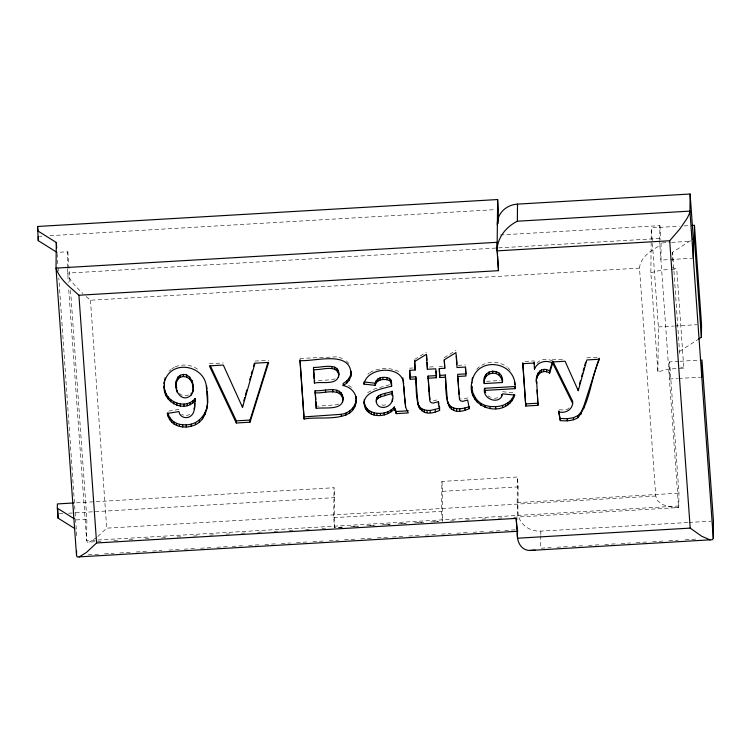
<?xml version="1.0" encoding="UTF-8"?>
<svg xmlns="http://www.w3.org/2000/svg" width="751" height="751" viewBox="0 0 751 751"><rect width="100%" height="100%" fill="white"/><g stroke="black" fill="none" stroke-linecap="round" stroke-linejoin="round"><path stroke-width="0.56" stroke-dasharray="3.75 2.82" d="M67.609 268.633L68.228 282.479M67.628 267.506L67.787 251.754L58.08 252.317M76.733 535.67L58.831 278.086M70.538 290.308L86.872 519.298L86.647 540.673L87.313 542.175L101 541.443M342.55 527.099L334.43 527.577L333.726 517.664L334.035 487.737L73.729 502.973M334.43 527.577L334.739 497.641L334.035 487.737M441.907 481.419L442.621 491.323L442.301 521.26L441.597 511.347L441.907 481.419L517.42 476.998L518.134 486.911L517.786 519.401M687.794 522.518L540.851 531.117A21.619 19.855 0.6 0 1 517.861 512.558L517.157 502.654L517.42 476.998M540.804 535.679L540.673 548.221L551.168 547.61M540.814 534.534L540.851 531.117M672.455 267.647L676.745 269.102L683.814 368.197L668.719 369.079L657.904 371.848L650.835 272.754L651.305 227.863L679.298 226.22M657.904 371.848L658.374 326.948L651.305 227.863M659.763 240.386L659.885 225.638L500.401 234.969M661.115 242.977L660.936 260.081L669.028 259.602M678.848 361.344L669.601 361.888L669.423 378.992L677.515 378.513M672.52 261.048L672.614 252.252L690.544 240.611M679.655 353.543L672.614 252.252M513.74 517.279L678.763 507.545L678.97 493.182L669.601 361.888M659.894 245.389L678.594 507.629L669.423 506.775L662.251 504.428L657.594 500.757L655.754 496.007L639.495 268.098C640.443 256.973 651.267 250.59 659.894 245.389L659.772 241.353M655.754 496.007L106.717 528.15L97.461 536.834M537.04 363.221C540.701 358.349 547.676 358.678 552.717 360.968M476.632 369.295C484.16 360.884 498.495 360.086 507.178 367.098M367.812 374.317L369.135 373.125M168.956 371.323L171.134 369.408M569.145 407.934L567.503 409.182L563.841 409.971L558.641 409.755M96.654 537.538L89.303 542.128M367.643 392.642L374.514 388.999L389.872 384.653M679.683 351.346L697.613 339.705M414.599 359.447L426.371 352.191M444.198 357.711L455.979 350.454M369.802 372.524C378.429 367.765 390.154 367.032 398.959 371.651M171.857 368.769L174.363 367.333M338.654 404.066L336.964 404.714L317.363 406.225M175.199 366.863C183.253 363.512 193.289 364.667 199.597 370.975M335.106 378.814L332.214 379.687L315.523 380.86M189.947 414.524L186.511 415.528L183.779 415.284L181.582 414.214M433.252 400.959L438.077 399.598M467.685 397.861L462.86 399.232L460.757 398.79M188.689 394.942L185.497 395.768L182.108 395.298L179.226 393.468M650.835 272.754L661.65 269.985L669.779 269.515M385.592 404.817L383.47 405.277L379.236 404.235M497.875 397.739L495.266 398.255L491.351 397.786M178.973 409.445L167.248 411.332L167.802 413.003M39.474 236.312L41.812 236.18M50.007 235.701L495.998 209.585M683.964 225.948L689.793 225.61M659.744 238.461L67.562 273.129C69.824 281.578 77.043 287.567 82.939 293.622M662.279 242.911L670.361 242.432M671.525 242.366L691.173 241.212M670.183 259.536L692.15 258.25M86.215 296.598L90.467 300.24L639.495 268.098M670.943 269.44L676.745 269.102M658.374 326.948L673.534 326.065M674.698 326L696.862 324.695M209.407 363.728L223.347 362.921M255.03 361.062L268.661 360.264M299.968 358.434L336.711 356.856L342.447 358.443M409.595 368.187L412.956 367.99M429.525 367.023L435.768 366.657M439.204 366.46L442.564 366.263M458.082 365.352L465.376 364.92M525.033 361.428L534.092 360.902M552.116 359.851L565.09 359.091M586.888 357.814L599.514 357.072M680.002 361.278L701.96 359.992M486.535 381.301L500.204 380.504M678.669 378.448L700.627 377.162M59.263 513.768L62.765 513.562M68.594 513.224L74.433 512.886M75.607 512.811L334.739 497.641M442.621 491.323L518.134 486.911M76.086 519.927L86.872 519.298M517.157 502.654L678.97 493.182M333.726 517.664L441.597 511.347M678.829 506.005L86.647 540.673L68.735 289.492M350.67 526.62L358.79 526.151M366.91 525.672L375.031 525.193M381.987 524.789L390.107 524.311M398.227 523.841L406.347 523.363M414.468 522.884L423.742 522.349M430.708 521.936L438.828 521.466M113.861 540.692L118.536 540.42M129.059 539.8L133.734 539.528M145.431 538.842L148.933 538.636M161.794 537.885L166.478 537.613M177.001 536.993L181.676 536.721M193.364 536.036L199.212 535.688M209.736 535.078L214.411 534.806M226.107 534.121L229.609 533.914M241.306 533.229L247.154 532.891M257.677 532.271L262.352 531.999M274.04 531.314L277.551 531.107M289.248 530.422L295.087 530.084M305.61 529.464L310.294 529.192M321.982 528.507L325.493 528.3M338.354 527.549L343.029 527.277M353.552 526.658L358.227 526.385M369.924 525.7L375.763 525.353M386.286 524.742L390.971 524.47M401.494 523.851L406.169 523.578M417.856 522.893L423.705 522.546M434.228 521.936L438.903 521.663M450.6 520.978L454.102 520.772M465.798 520.086L471.647 519.748M482.17 519.129L486.845 518.857M498.533 518.171L502.043 517.965M88.224 554.811L99.93 554.125M104.605 553.844L113.974 553.299M119.822 552.961L130.355 552.342M136.203 551.994L147.909 551.309M152.584 551.037L161.944 550.492M168.966 550.079L179.498 549.46M184.183 549.188L194.716 548.577M200.564 548.23L211.097 547.61M216.945 547.272L227.478 546.653M232.162 546.381L242.686 545.761M248.543 545.423L259.076 544.804M264.925 544.466L275.457 543.846M281.306 543.508L290.665 542.954M296.514 542.616L307.046 541.997M312.904 541.649L323.428 541.039M329.285 540.692L338.645 540.147M344.493 539.8L356.199 539.115M360.874 538.842L371.407 538.232M377.265 537.885L387.788 537.265M392.473 536.993L404.179 536.308M408.854 536.036L419.387 535.416M425.235 535.078L435.768 534.459M441.616 534.121L450.985 533.567M456.833 533.229L467.366 532.609M473.214 532.271L483.747 531.652M489.596 531.314L500.128 530.694M504.813 530.422L515.346 529.802M688.958 522.443L711.122 521.147M556.998 547.263L567.493 546.653M572.159 546.381L583.818 545.695M588.484 545.423L598.979 544.804M604.808 544.466L615.313 543.855M621.143 543.508L630.474 542.964M636.304 542.626L647.963 541.94M652.628 541.668L663.124 541.049M668.953 540.711L678.284 540.166M685.278 539.753L695.773 539.143M502.597 391.731L514.886 392.895M680.594 367.098L683.814 368.197M488.028 395.89L490.516 397.307M348.455 385.216L351.675 387.591M346.361 360.865L348.755 363.484M508.033 367.737L510.164 370.271M659.885 225.638L660.871 239.503M90.467 300.24L106.717 528.15M67.787 251.754L70.125 284.46M57.085 253.547L58.005 266.398M58.08 267.572L58.334 271.073"/><path stroke-width="1.13" d="M484.508 390.445L515.064 388.661L515.092 386.521L484.526 388.305C481.823 399.25 500.157 405.756 502.579 393.871L514.867 395.035C506.165 419.903 465.714 408.976 471.835 382.128M57.001 252.383L38.254 240.658L37.597 226.473L497.631 199.541L498.335 209.454L498.195 223.451M38.254 240.658L38.301 236.387M37.55 230.754L56.297 242.47L56.025 268.126L76.527 555.496L77.184 556.989L517.448 531.286A21.619 0.638 86.6 0 0 517.608 531.201M74.818 528.601L58.052 518.115L57.339 508.202L57.386 503.93L73.729 502.973M58.052 518.115L57.78 509.431M76.527 555.496L76.574 550.83M164.835 392.182L164.225 385.995C162.197 401.945 184.389 413.688 195.129 400.659L195.147 398.528C186.436 409.361 167.426 403.156 164.854 390.041M164.197 388.136L164.281 381.743L164.262 383.883L165.089 377.884M166.112 395.786L166.14 393.646M168.046 398.95L168.074 396.81M207.154 391.158C209.116 404.442 206.656 422.672 191.148 426.239C182.587 428.633 171.603 425.93 168.327 416.814L167.802 413.003M169.81 419.696L169.829 417.556L168.355 414.683M170.637 401.672L170.665 399.532M171.669 422.1L171.688 419.959L169.829 417.556M173.659 403.841L173.678 401.701M173.913 424.024L173.932 421.893L171.688 419.959M176.185 387.432L176.419 380.466L177.865 377.133C188.407 367.511 197.879 386.455 191.214 395.007C181.855 404.057 172.946 389.609 176.419 380.466M176.504 425.479L176.523 423.339L173.932 421.893M176.889 405.315L176.907 403.184M177.142 392.313L177.161 390.173M176.401 382.606L177.846 379.274L177.865 377.133M179.423 426.455L179.442 424.315L176.523 423.339M177.846 379.274L180.24 377.284L180.259 375.143M180.324 406.122L180.353 403.982M182.671 426.953L182.69 424.813L179.442 424.315M180.24 377.284L183.291 376.486L183.31 374.345M183.976 406.235L183.995 404.104M186.239 426.972L186.257 424.831C198.921 424.784 208.055 412.862 207.548 400.724M193.091 387.366L192.068 382.588L189.778 379.114L186.689 377.04L186.717 374.899M187.262 405.737L187.281 403.597M189.778 379.114L189.796 376.974M190.219 404.639L190.238 402.508M191.214 395.007L191.242 392.867M191.148 426.239L191.176 424.099M192.068 382.588L192.096 380.457M192.8 391.75L193.11 385.225M192.838 402.949L192.857 400.809M168.327 416.814L167.229 413.463L178.954 411.576C179.508 416.824 185.572 419.133 189.928 416.664C194.462 413.942 194.659 408.46 194.762 403.775M195.513 424.644L195.532 422.503M199.315 422.193L199.344 420.053M202.573 418.889L202.601 416.749M205.117 414.608L205.136 412.477M207.52 402.855L206.506 385.939L206.9 389.074M206.76 409.267L206.788 407.136M207.398 395.383L207.417 393.242M236.302 423.001L209.388 365.868L223.319 365.052L242.517 407.38L255.011 363.202L268.642 362.404L250.017 422.193L236.302 423.001L236.33 420.86L210.402 365.85M242.517 407.38L242.535 405.24M250.017 422.193L250.045 420.053L267.976 362.48M355.983 402.921L356.237 396.819C358.208 424.925 320.555 415.547 304.108 419.03L300.043 359.598M313.486 369.548L313.505 367.408C321.456 367.943 339.245 361.522 338.795 374.749C337.593 385.958 322.001 381.198 314.453 383.066L313.486 369.548C321.315 370.6 336.241 363.737 338.795 374.749M314.453 383.066L314.472 380.926M315.148 392.792L315.167 390.651C323.484 391.684 340.372 384.784 342.907 397.044C344.54 411.426 324.779 406.817 316.255 408.422L315.148 392.792C323.456 393.824 340.353 386.925 342.888 399.175M316.255 408.422L315.964 401.823M325.521 392.191L325.54 390.051M331.858 368.675L331.886 366.535M332.768 391.975L332.787 389.835M334.73 369.201L334.749 367.061M336.852 370.44L336.87 368.3M336.974 392.36L336.992 390.22M338.213 372.318L338.232 370.177M338.504 377.34L338.814 372.618M339.368 393.308L339.386 391.168M341.179 394.791L341.198 392.651M341.245 416.448L341.264 414.317C348.455 413.425 354.716 408 356.012 400.781M342.362 396.763L342.39 394.632M342.634 402.001L342.907 397.044M356.209 398.959C355.73 391.938 349.778 386.784 343.132 385.545L343.16 383.414C347.694 381.086 351.261 376.448 351.111 371.201M345.892 415.228L345.911 413.088M343.132 385.545L346.68 383.188L346.699 381.048M346.68 383.188L349.299 380.025L349.328 377.884M349.666 413.172L349.684 411.041M349.299 380.025L350.848 376.317L350.877 374.176M352.604 410.365L352.623 408.225M354.744 406.835L354.763 404.695M391.656 386.155L390.942 382.297L389.506 380.532C384.578 378.457 376.598 379.02 375.2 385.31L364 384.127L364.028 381.987L375.228 383.179C376.617 376.88 384.596 376.317 389.534 378.391L390.961 380.156L391.656 386.155C380.87 389.149 358.405 392.397 365.53 408.797C371.661 418.692 387.084 416.899 394.247 409.107L394.275 406.967C386.221 417.368 362.808 415.378 364.319 399.485M364.151 403.897L364.169 401.766M364.592 406.479L364.61 404.338M365.53 408.797L365.549 406.657M366.957 410.844L366.986 408.704M368.891 412.628L368.91 410.497M371.238 414.054L371.266 411.914M373.932 415.012L373.96 412.872M375.2 385.31L375.228 383.179M376.326 382.728L376.345 380.588M392.351 393.543C395.017 401.156 388.586 409.051 380.729 407.145C376.608 406.038 375.406 401.325 376.73 397.673C380.353 393.064 387.225 393.599 392.191 391.309L392.332 395.683L392.191 391.309M376.26 402.029L376.73 397.673M376.974 415.5L377.002 413.36M377.856 381.01L377.884 378.88M376.702 399.814L378.373 397.946L378.391 395.805M379.978 380.006L379.997 377.866M380.363 415.519L380.391 413.388M378.373 397.946L380.738 396.828L380.766 394.697M382.85 379.537L382.879 377.406M384.259 414.946L384.277 412.806M380.738 396.828L384.869 395.599L384.897 393.458M386.925 379.649L386.953 377.509M387.863 413.679L387.882 411.548M389.506 380.532L389.534 378.391M390.942 382.297L390.961 380.156M391.187 411.736L391.215 409.595M391.571 385.038L391.6 382.897M392.247 401.175L392.266 399.034M402.855 377.819L405.653 407.38L408.253 412.928L396.181 413.632L394.275 406.967M396.181 413.632L396.209 411.501L394.801 408.253M405.653 407.38L404.648 398.068M410.234 377.124L415.829 376.795L415.81 378.936L410.215 379.264L409.755 370.421M410.215 379.264L409.577 370.327L415.172 369.999L414.674 360.499M436.087 371.125L436.406 375.594L428.07 376.082L429.272 395.279L429.938 401.306L431.121 402.658L433.224 403.099L438.058 401.738L439.72 410.365C413.482 422.071 416.711 393.862 415.829 376.795M418.927 407.699L418.1 403.127M420.109 409.53L420.128 407.399L418.945 405.559M421.799 410.91L421.827 408.769L420.128 407.399M424.184 411.933L424.202 409.802L421.827 408.769M427.047 412.534L427.066 410.393L424.202 409.802M428.051 378.213L436.387 377.725L435.749 368.797L427.413 369.285L427.112 362.545M430.201 412.609L430.22 410.468L439.739 408.225L439.326 406.075M435.27 411.886L435.289 409.755M436.387 377.725L436.406 375.594M439.842 375.387L445.437 375.059L445.418 377.199L439.814 377.528L439.363 368.694M439.814 377.528L439.175 368.591L444.78 368.262L444.348 359.823M447.709 401.4C449.887 410.9 462.541 409.539 469.347 406.498L469.328 408.638C443.081 420.335 446.319 392.125 445.437 375.059M448.535 405.962L448.554 403.822M449.718 407.802L449.736 405.662M451.407 409.173L451.426 407.033M453.782 410.206L453.811 408.065M456.655 410.806L456.674 408.666M469.328 408.638L467.657 400.001L462.832 401.363L460.729 400.931L459.546 399.579L458.88 393.552L457.678 374.345L466.014 373.857L465.536 367.155M459.546 399.579L459.565 397.439M459.809 410.872L459.828 408.732M464.878 410.159L464.897 408.018M471.797 388.267L471.816 386.127L472.379 392.473M473.505 396.256L472.398 390.332M475.176 399.635L475.205 397.495L473.534 394.115M477.392 402.592L477.42 400.461L475.205 397.495M480.893 405.559L480.922 403.428L477.42 400.461M484.235 383.573C480.706 368.112 504.419 366.76 502.466 382.512L484.235 383.573L484.583 377.293M485.118 407.577L485.137 405.437L480.922 403.428M484.555 379.433L486.272 376.167L486.301 374.026M486.272 376.167L489.089 373.989L489.108 371.858M490.056 408.647L490.074 406.507L485.137 405.437M489.089 373.989L492.684 373.106L492.703 370.975M497.631 199.541L497.096 250.853L498.504 270.67L78.921 295.237C70.331 287.351 59.723 279.635 56.025 268.126L497.181 242.301A21.619 0.638 86.6 0 0 497.537 254.157M495.707 408.769L495.726 406.629C503.339 406.319 511.572 402.498 514.013 394.763M502.466 382.512L501.415 378.269L499.199 375.275L496.176 373.538L496.204 371.407M499.199 375.275L499.227 373.134M501.415 378.269L501.433 376.129M501.537 396.697L501.555 394.557M502.607 407.558L502.635 405.427M505.545 406.385L505.564 404.245M508.136 404.817L508.155 402.686M510.361 402.893L510.389 400.752M512.229 400.621L512.248 398.481M690.122 194.011L689.944 211.115L689.23 214.044L687.203 218.212L679.786 229.064L669.695 240.752L497.096 250.853C496.955 238.011 506.202 226.689 517.345 221.216L517.523 204.122L690.122 194.011L693.483 241.08L693.304 258.184M517.674 530.732C515.993 539.19 519.683 550.126 529.652 550.474L712.464 539.697L713.272 538.12L713.45 521.016L701.96 359.992L701.781 377.096M537.519 396.659L537.96 405.333L525.766 406.047L522.846 362.705M549.61 373.097L549.638 370.966C541.161 365.399 534.44 375.256 536.646 383.292C534.75 375.519 542.466 368.187 549.61 373.097L552.689 363.108L552.088 361.982L565.071 361.222L578.242 390.642L586.86 359.945L599.495 359.213C590.821 377.828 590.596 401.156 577.97 417.669C572.713 420.973 566.329 421.142 560.321 420.607L558.613 411.895C564.921 413.529 571.915 410.356 572.656 403.428L552.689 363.108C546.09 359.56 537.387 361.794 534.505 369.06L534.524 366.92M537.04 377.997L537.059 375.866M538.045 375.068L538.063 372.928M539.5 373.153L539.528 371.013M541.405 372.064L541.433 369.924M543.752 371.604L543.771 369.464M546.54 371.895L546.568 369.764M560.321 420.607L558.847 410.844M567.277 420.879L567.296 418.739L573.482 417.697L577.988 415.528L581.105 412.168L583.762 406.329L599.167 358.171M572.656 403.428L572.675 401.287L553.224 362.01M573.454 419.837L573.482 417.697M577.97 417.669L577.988 415.528M578.242 390.642L578.261 388.511M581.086 414.308L581.105 412.168M583.743 408.46L583.762 406.329M698.561 339.095L701.387 337.255L694.318 238.161L694.459 225.338L692.122 225.469M701.387 337.255L701.528 324.423L694.459 225.338M194.922 401.672L195.147 398.528M194.509 409.07L195.129 400.659M350.848 376.317C353.064 348.971 313.993 362.029 299.94 360.564L304.108 419.03M472.041 380.015L472.445 377.772M471.816 383.263C474.923 355.101 517.495 360.264 515.064 388.661M194.021 408.882L194.528 406.929M579.49 384.118L580.42 380.832M581.649 376.448L582.569 373.163M583.189 370.966L584.109 367.68M584.729 365.484L585.649 362.198M243.784 400.818L244.723 397.504M245.352 395.298L246.91 389.778M249.726 379.837L250.656 376.523M251.285 374.317L252.223 371.003M253.472 366.582L254.411 363.268M549.638 370.966L552.37 362.085M364 384.127C366.751 367.84 397.514 365.146 402.836 379.959M165.07 380.025C172.758 358.743 205.962 365.878 206.487 388.079M517.11 529.136A21.619 0.638 86.6 0 1 516.181 518.397L96.597 542.964L86.525 552.361L79.184 556.942M692.431 239.391L694.318 238.161M384.869 395.599L392.172 393.449M341.264 414.317L304.136 416.889M529.652 550.474L535.012 550.089M517.345 221.216L689.944 211.115L713.272 538.12M457.659 376.486L465.995 375.998L465.357 367.061L457.021 367.549L455.951 352.595L444.179 359.851L444.78 368.262M236.33 420.86L250.045 420.053M396.209 411.501L408.272 410.788M525.784 403.916L537.988 403.203M710.146 539.903L701.697 536.242L690.197 528.113L517.589 538.214L516.181 518.397M182.69 424.813L186.257 424.831M490.074 406.507L495.726 406.629M427.066 410.393L430.22 410.468M560.349 418.467L567.296 418.739M492.684 373.106L496.176 373.538M183.291 376.486L186.689 377.04M57.339 508.202L74.114 518.697M394.247 409.107L394.773 410.393M484.526 388.305L485.644 392.689M176.203 385.301L176.776 388.22M438.49 401.757L438.913 403.916M403.278 380.888L403.7 383.949M447.69 403.531L445.418 377.199M418.082 405.268L415.81 378.936M514.51 381.508L514.857 384.512M459.236 394.425L458.654 387.995M429.403 394.153L429.957 399.175M669.695 240.752L690.197 528.113M537.049 390.116L537.359 394.482M537.96 405.333L536.674 381.151M534.168 361.907L534.308 363.916M534.505 369.06L534.074 363.043L522.743 363.7L525.766 406.047M456.383 356.209L456.965 364.263M457.922 377.753L458.495 385.723M426.53 354.491L426.943 360.245M428.07 376.082L429.215 392.003M427.413 369.285L426.352 354.331L414.571 361.588L415.172 369.999M313.665 369.661L314.312 378.673M315.167 390.651L315.805 399.588M78.921 295.237L96.597 542.964M56.297 242.47L56.691 247.98M37.597 226.473L37.907 230.876M403.831 386.136L404.442 395.946M497.359 225.197A21.619 19.855 0.6 0 1 517.523 204.122M498.504 270.67A21.619 0.638 86.6 0 1 497.641 256.288"/></g></svg>
